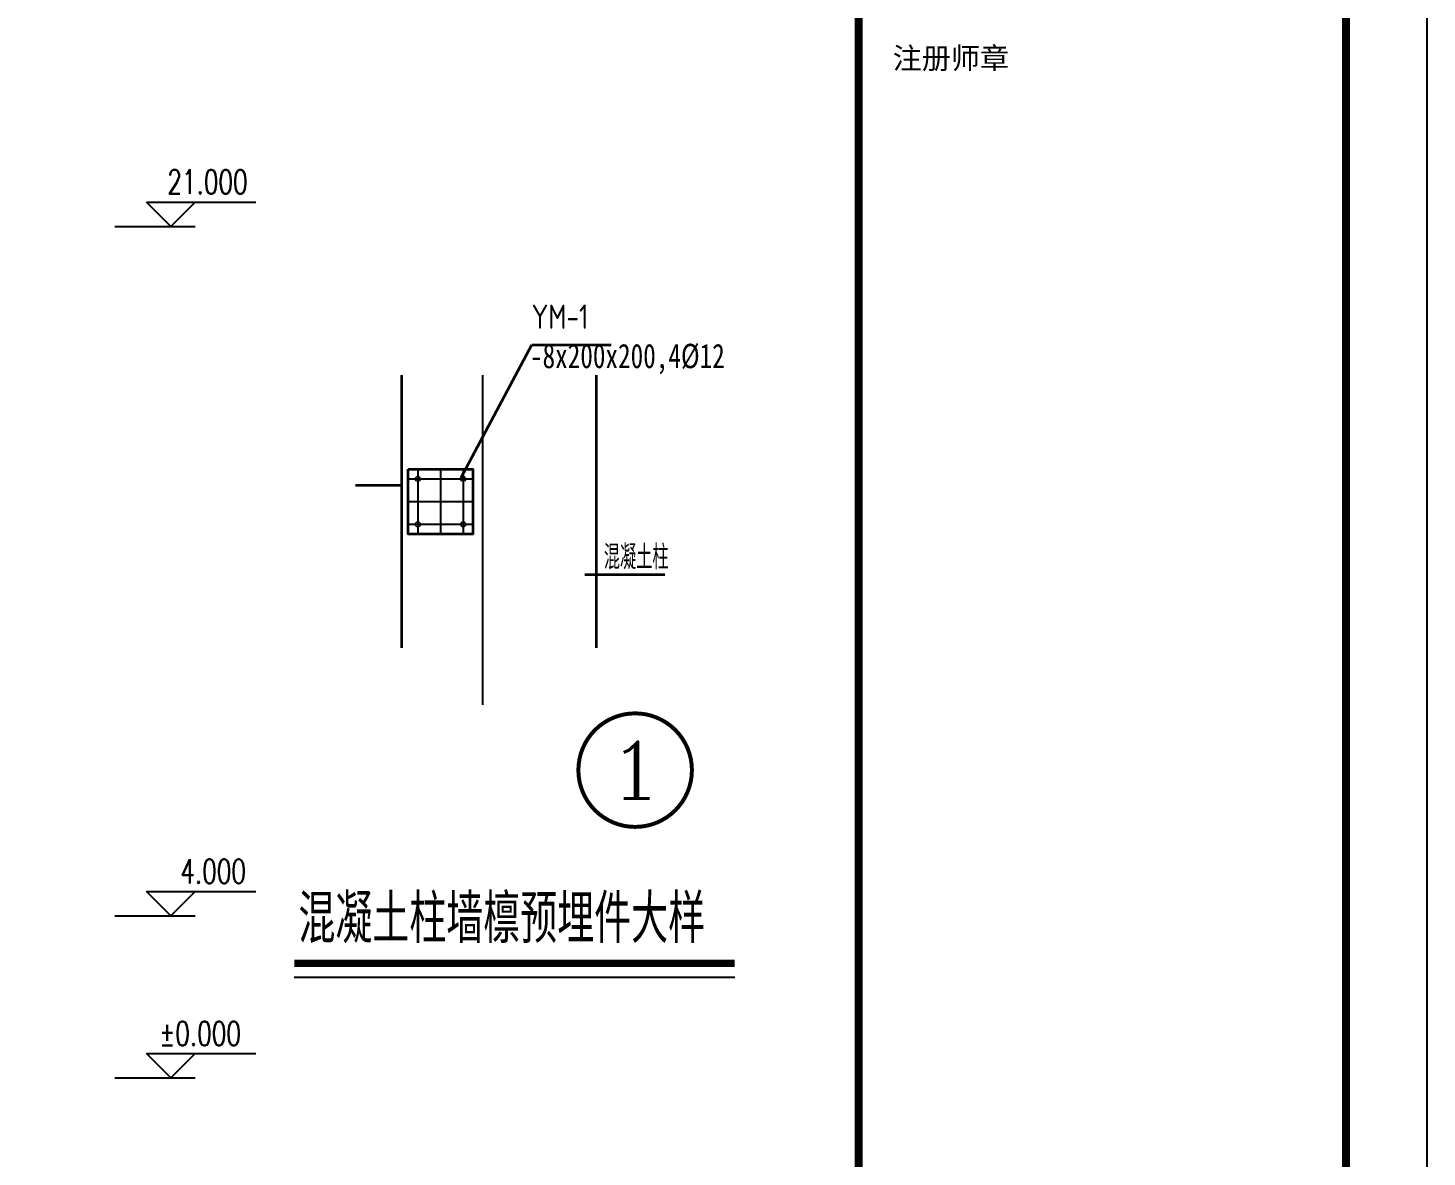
# Model space of a CAD drawing. Extents: x 69728788 to 150676229, y 15322671 to 43663798.
# Drawn here: x 75241285 to 75275784, y 20212688 to 20240528 of the extents above; entities that cross this region are included whole.
import ezdxf
from ezdxf.enums import TextEntityAlignment as Align

# ---------------------------------------------------------------- set-up
doc = ezdxf.new("R2010")
doc.units = 0
doc.header["$LTSCALE"] = 1000
doc.header["$MEASUREMENT"] = 0
doc.linetypes.add('CENTER', pattern=[2, 1.25, -0.25, 0.25, -0.25])
doc.linetypes.add('DOTE', pattern=[2.42, 2, -0.2, 0.02, -0.2])
doc.layers.get('0').update_dxf_attribs({"linetype": 'CONTINUOUS'})
for name, color, linetype, lineweight in [('13', 9, 'CONTINUOUS', 35), ('L金属构件', 1, 'CONTINUOUS', 13), ('中心线', 1, 'CENTER', 9)]:
    doc.layers.add(name, color=color, linetype=linetype, lineweight=lineweight)
for name, color, linetype in [('AXIS', 3, 'CONTINUOUS'), ('DIM_ELEV', 3, 'CONTINUOUS'), ('DOTE', 251, 'DOTE'), ('PUB_DIM', 3, 'CONTINUOUS'), ('PUB_TEXT', 7, 'CONTINUOUS'), ('PUB_TITLE', 4, 'CONTINUOUS'), ('S_BEAMDIMMASS', 2, 'CONTINUOUS'), ('TC', 151, 'CONTINUOUS'), ('图框', 253, 'CONTINUOUS'), ('构件号', 1, 'CONTINUOUS')]:
    doc.layers.add(name, color=color, linetype=linetype)
doc.styles.add('_HZTXT', font='tssdeng.shx', dxfattribs={"width": 0.8, "bigfont": 'tssdchn.shx'})
doc.styles.add('_TCH_DIM', font='SIMPLEX', dxfattribs={"bigfont": 'GBCBIG'})
doc.styles.add('COMP', font='complex', dxfattribs={"bigfont": 'hztxt'})
doc.styles.add('TSSD_Rein', font='atssdeng.shx', dxfattribs={"width": 0.7, "bigfont": 'atssdchn.shx'})
doc.styles.add('黑体', font='simhei.ttf', dxfattribs={"width": 0.6, "height": 4.3})

# ---------------------------------------------------------------- blocks, each defined once
blk = doc.blocks.new('12.69552')
at = {"layer": '13'}
for p, q in [((75108264.5, 19940795.2), (75108482.9, 19941203.5)), ((75108482.9, 19941203.5), (75108727.2, 19941203.5)), ((75108081, 19941110.5), (75108081, 19940269.9)), ((75108681, 19941110.5), (75108681, 19940269.9)), ((75108081, 19940770.6), (75107939.5, 19940770.6)), ((75108892.3, 19940495.2), (75108645.9, 19940495.2))]:
    blk.add_line(p, q, dxfattribs=at)
blk.add_lwpolyline([(75108101, 19940820.6), (75108301, 19940820.6), (75108301, 19940620.6), (75108101, 19940620.6)], close=True, dxfattribs=at)
at = {"layer": 'DOTE'}
for p, q in [((75108331, 19941110.5), (75108331, 19940094.5)), ((75108131, 19940820.6), (75108131, 19940620.6)), ((75108201, 19940820.6), (75108201, 19940620.6)), ((75108271, 19940820.6), (75108271, 19940620.6)), ((75108101, 19940790.6), (75108301, 19940790.6)), ((75108101, 19940720.6), (75108301, 19940720.6)), ((75108101, 19940650.6), (75108301, 19940650.6))]:
    blk.add_line(p, q, dxfattribs=at)
at = {"layer": 'L金属构件'}
for centre in [(75108131, 19940790.6), (75108271, 19940790.6), (75108131, 19940650.6), (75108271, 19940650.6)]:
    blk.add_circle(centre, 8, dxfattribs=at)
at = {"layer": '中心线', "ltscale": 0.0001}
for p, q in [((75108119.5, 19940790.6), (75108142.5, 19940790.6)), ((75108119.5, 19940790.6), (75108142.5, 19940790.6)), ((75108131, 19940777.7), (75108131, 19940803.4)), ((75108131, 19940777.7), (75108131, 19940803.4)), ((75108259.5, 19940790.6), (75108282.5, 19940790.6)), ((75108259.5, 19940790.6), (75108282.5, 19940790.6)), ((75108271, 19940777.7), (75108271, 19940803.4)), ((75108271, 19940777.7), (75108271, 19940803.4)), ((75108119.5, 19940650.6), (75108142.5, 19940650.6)), ((75108119.5, 19940650.6), (75108142.5, 19940650.6)), ((75108131, 19940637.7), (75108131, 19940663.4)), ((75108131, 19940637.7), (75108131, 19940663.4)), ((75108259.5, 19940650.6), (75108282.5, 19940650.6)), ((75108259.5, 19940650.6), (75108282.5, 19940650.6)), ((75108271, 19940637.7), (75108271, 19940663.4)), ((75108271, 19940637.7), (75108271, 19940663.4))]:
    blk.add_line(p, q, dxfattribs=at)
at = {"layer": 'AXIS', "linetype": 'ByBlock', "style": 'TSSD_Rein', "width": 0.8}
blk.add_text('YM-1', height=75, dxfattribs=at).set_placement((75108482.1, 19941230.4), align=Align.BOTTOM_LEFT)
at = {"layer": 'PUB_DIM', "width": 0.76}
blk.add_text('-8x200x200,4%%C12', height=75, dxfattribs=at).set_placement((75108477, 19941109.4), align=Align.BOTTOM_LEFT)
at = {"layer": 'S_BEAMDIMMASS', "style": 'TSSD_Rein', "width": 0.7}
blk.add_text('混凝土柱', height=75, dxfattribs=at).set_placement((75108704.5, 19940511.9))
blk = doc.blocks.new('_INDEX1')
at = {"const_width": 0.035}
blk.add_lwpolyline([(-0.5, 0, 1), (0.5, 0, 1)], format="xyb", close=True, dxfattribs=at)
at = {"style": 'COMP', "width": 2.333333}
blk.add_attdef('1', text='', height=0.5, dxfattribs=at).set_placement((-0.25, -0.25), (0.25, -0.25), align=Align.FIT)

msp = doc.modelspace()

# ---------------------------------------------------------------- linework, layer by layer
msp.add_line((75258715.7, 20217111.2), (75247850.1, 20217111.2))
at = {"layer": 'AXIS'}
for p, q in [((75243429.9, 20235636.9), (75245408.2, 20235636.9)), ((75243429.9, 20218636.9), (75245408.2, 20218636.9)), ((75243429.9, 20214636.9), (75245408.2, 20214636.9))]:
    msp.add_line(p, q, dxfattribs=at)
at = {"layer": 'DIM_ELEV'}
for p, q in [((75244808.2, 20235636.9), (75244208.2, 20236236.9)), ((75244208.2, 20236236.9), (75246905.2, 20236236.9)), ((75244808.2, 20235636.9), (75245408.2, 20236236.9)), ((75244808.2, 20218636.9), (75244208.2, 20219236.9)), ((75244208.2, 20219236.9), (75246905.2, 20219236.9)), ((75244808.2, 20218636.9), (75245408.2, 20219236.9)), ((75244808.2, 20214636.9), (75244208.2, 20215236.9)), ((75244208.2, 20215236.9), (75246905.2, 20215236.9)), ((75244808.2, 20214636.9), (75245408.2, 20215236.9))]:
    msp.add_line(p, q, dxfattribs=at)
at = {"layer": 'PUB_TITLE'}
msp.add_lwpolyline([(75107584.3, 20160102.8), (75275784.3, 20160102.8), (75275784.3, 20278902.8), (75107584.3, 20278902.8)], close=True, dxfattribs=at)
at = {"layer": 'PUB_TITLE', "const_width": 200}
msp.add_lwpolyline([(75112584.3, 20164102.8), (75273784.3, 20164102.8), (75273784.3, 20278902.8), (75112584.3, 20278902.8)], close=True, dxfattribs=at)
at = {"layer": '图框', "color": 4, "const_width": 197.2}
msp.add_lwpolyline([(75273784.3, 20164102.8), (75261765.8, 20164102.8), (75261765.8, 20278902.8), (75273784.3, 20278902.8)], dxfattribs=at)
at = {"layer": '构件号', "color": 7, "const_width": 180.9, "elevation": 1.5}
msp.add_lwpolyline([(75258713.5, 20217467.7), (75247850.3, 20217467.7)], dxfattribs=at)

# ---------------------------------------------------------------- block references
at = {"layer": '13', "xscale": 8, "yscale": 8, "zscale": 8}
msp.add_blockref('12.69552', (-525614152.1, -139296914.1), dxfattribs=at)
at = {"layer": 'PUB_TEXT', "linetype": 'ByBlock', "xscale": 2800, "yscale": 2800, "zscale": 2800}
msp.add_blockref('_INDEX1', (75256257.1, 20222228.3), dxfattribs=at).add_auto_attribs({'1': '1'})

# ---------------------------------------------------------------- texts
at = {"layer": 'PUB_TEXT', "style": '_TCH_DIM', "width": 0.705882}
for s, p in [('21.000', (75244721.1, 20236436.9)), ('4.000', (75245041.1, 20219436.9)), ('%%P0.000', (75244521.1, 20215436.9))]:
    msp.add_text(s, height=595, dxfattribs=at).set_placement(p)
at = {"layer": 'TC', "color": 7, "style": '_HZTXT', "width": 0.8}
msp.add_text('混凝土柱墙檩预埋件大样', height=1199.97, dxfattribs=at).set_placement((75247951.9, 20217962.8, 2627.3))
at = {"layer": '图框', "color": 4, "style": '黑体'}
msp.add_text('注册师章', height=525.89, dxfattribs=at).set_placement((75262609.5, 20239520.4))

doc.saveas('drawing.dxf')
